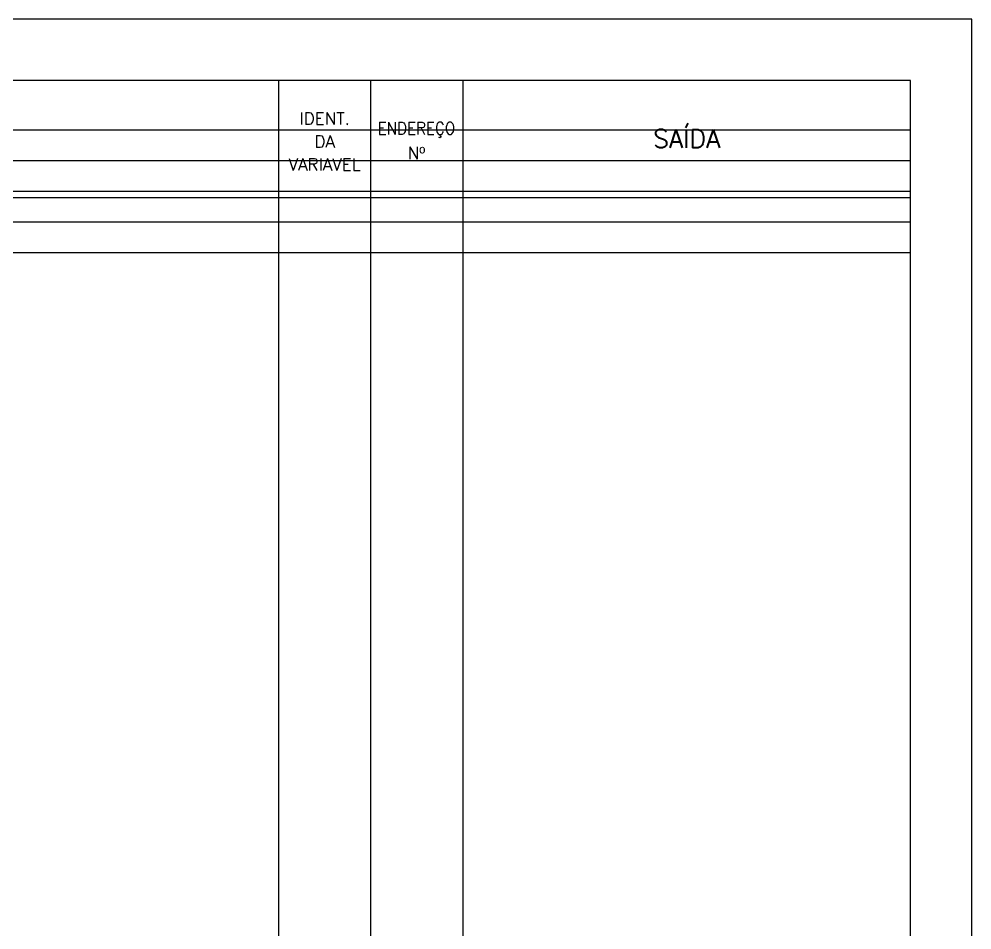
# Model space of a CAD drawing. Header units: millimetres. Extents: x 0 to 420, y 0 to 297.
# Drawn here: x 264.7 to 420, y 148.5 to 297 of the extents above; entities that cross this region are included whole.
import ezdxf
from ezdxf.enums import TextEntityAlignment as Align

# ---------------------------------------------------------------- set-up
doc = ezdxf.new("R2010")
doc.units = ezdxf.units.MM
for name, color, linetype in [('-3', 7, 'Continuous'), ('DLOG1_Linhas', 7, 'Continuous'), ('ELET1_Linhas', 7, 'Continuous')]:
    doc.layers.add(name, color=color, linetype=linetype)
doc.styles.add('ROMANS', font='romans.shx', dxfattribs={"height": 2})

msp = doc.modelspace()

# ---------------------------------------------------------------- linework, layer by layer
at = {"layer": '-3'}
for p, q in [((307, 287), (307, 30)), ((337, 287), (337, 30)), ((20, 267.91), (410, 267.91))]:
    msp.add_line(p, q, dxfattribs=at)
msp.add_lwpolyline([(322, 287), (322, 30)], dxfattribs=at)
at = {"color": 7, "linetype": 'Continuous'}
for points in [[(0, 0), (420, 0), (420, 297), (0, 297), (0, 0)], [(0, 0), (420, 0), (420, 297), (0, 297), (0, 0)], [(410, 45), (410, 287), (20, 287), (20, 10), (410, 10)], [(410, 287), (20, 287), (20, 10), (410, 10)]]:
    msp.add_lwpolyline(points, close=True, dxfattribs=at)
at = {"layer": 'DLOG1_Linhas'}
for p, q in [((20, 273.93), (410, 273.93)), ((20, 268.93), (410, 268.93)), ((20, 263.93), (410, 263.93)), ((20, 258.93), (410, 258.93))]:
    msp.add_line(p, q, dxfattribs=at)
at = {"layer": 'ELET1_Linhas'}
for p, q in [((20, 278.93), (410, 278.93)), ((20, 273.93), (410, 273.93)), ((20, 268.93), (410, 268.93)), ((20, 263.93), (410, 263.93))]:
    msp.add_line(p, q, dxfattribs=at)

# ---------------------------------------------------------------- texts
at = {"layer": '-3', "color": 4, "style": 'ROMANS'}
for s, height, p in [('IDENT.', 2, (314.5, 280.79)), ('SAÍDA', 3, (373.5, 278)), ('DA', 2, (314.5, 277.04)), ('Nº', 2, (329.47, 275.16)), ('VARIAVEL', 2, (314.5, 273.29))]:
    msp.add_text(s, height=height, dxfattribs=at).set_placement(p, align=Align.MIDDLE)
at = {"layer": '-3', "color": 4, "style": 'ROMANS', "width": 0.9}
msp.add_text('ENDEREÇO', height=2, dxfattribs=at).set_placement((329.47, 278.91), align=Align.MIDDLE)

doc.saveas('drawing.dxf')
